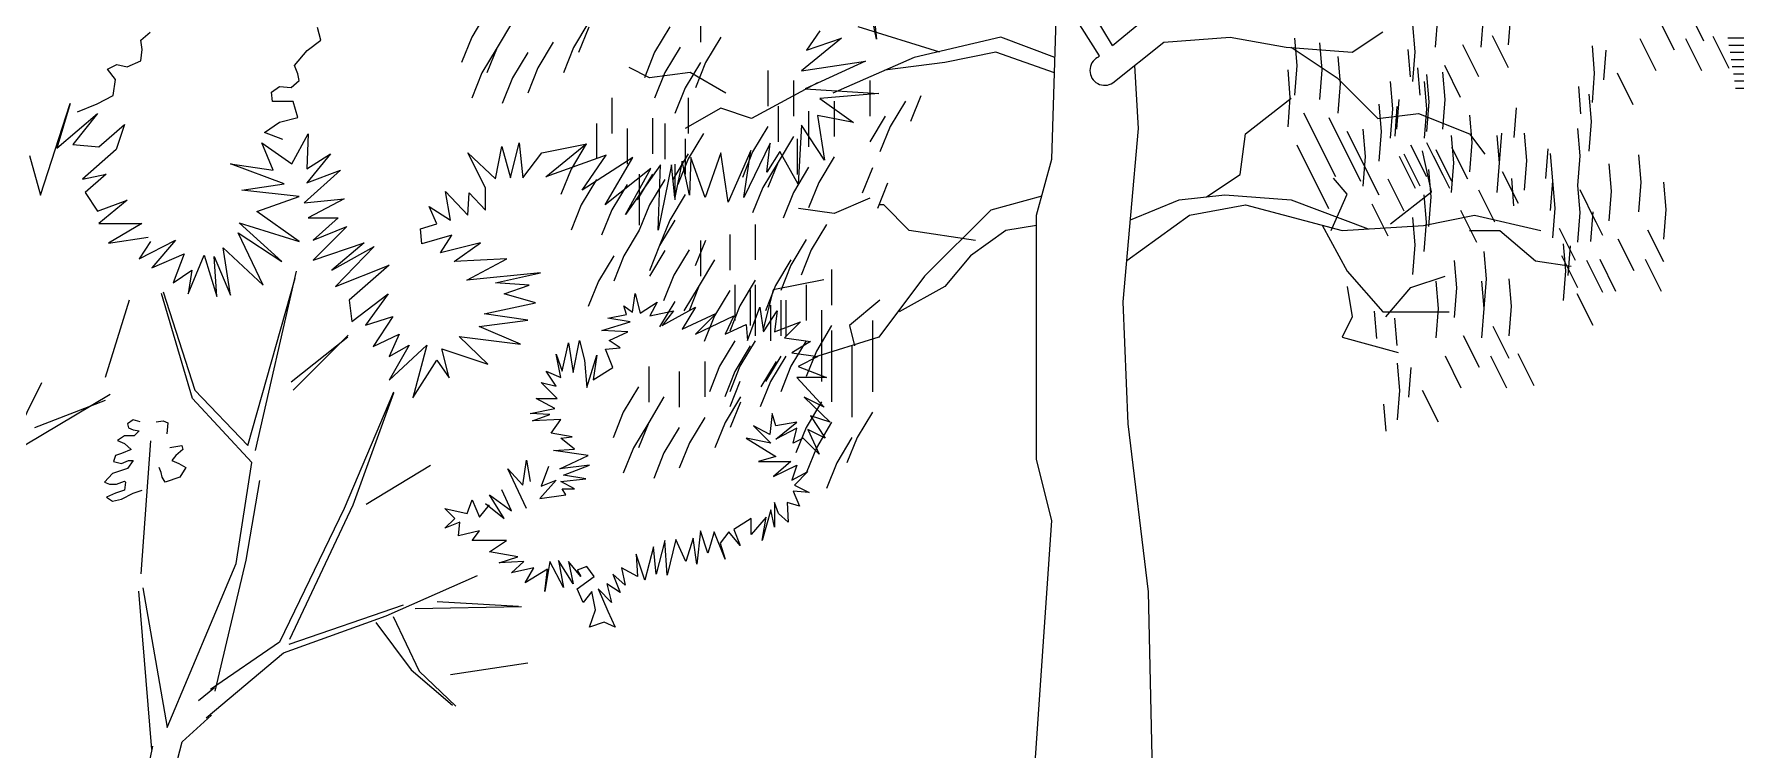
# Model space of a CAD drawing. Header units: metres. Extents: x 368 to 3789, y -155 to 1148.
# Drawn here: x 866.83 to 885.84, y 546.52 to 554.52 of the extents above; entities that cross this region are included whole.
import ezdxf

# ---------------------------------------------------------------- set-up
doc = ezdxf.new("R2010")
doc.units = ezdxf.units.M

# ---------------------------------------------------------------- blocks, each defined once
blk = doc.blocks.new('A$C6E4436FC')
at = {"color": 62}
for p, q in [((892.4, 1821.3), (955.4, 1821.3)), ((895.2, 1802.8), (958.5, 1802.8)), ((898.1, 1784.2), (961.5, 1784.2)), ((901, 1765.6), (964.6, 1765.6)), ((903.8, 1747), (967.6, 1747)), ((906.7, 1728.4), (970.7, 1728.4)), ((909.6, 1709.8), (973.7, 1709.8)), ((912.4, 1691.2), (976.7, 1691.2))]:
    blk.add_line(p, q, dxfattribs=at)
blk = doc.blocks.new('A$C63686344')
at = {"color": 84}
for p, q in [((4706.8, 5251), (4663.1, 5465.7)), ((4685, 5465.7), (4706.8, 5251)), ((3032.5, 5248.2), (3022, 5286.5)), ((2489.9, 5248.2), (2517.7, 5272.6)), ((2493.4, 5220.4), (2489.9, 5248.2)), ((2990.7, 5216.9), (3032.5, 5248.2)), ((4601.3, 5254.6), (4481.3, 5156.4)), ((4535.9, 5276.5), (4495.9, 5218.2)), ((4495.9, 5218.2), (4601.3, 5254.6)), ((2448.2, 5168.2), (2489.9, 5185.6)), ((2489.9, 5185.6), (2493.4, 5220.4)), ((2952.5, 5171.7), (2990.7, 5216.9)), ((4481.3, 5156.4), (4674.1, 5185.5)), ((4674.1, 5185.5), (4492.2, 5101.8)), ((2389, 5161.2), (2416.9, 5175.2)), ((2413.4, 5129.9), (2389, 5161.2)), ((2416.9, 5175.2), (2448.2, 5168.2)), ((2962.9, 5147.3), (2952.5, 5171.7)), ((2966.4, 5126.4), (2962.9, 5147.3)), ((2357.7, 5056.8), (2406.4, 5081.2)), ((2406.4, 5081.2), (2413.4, 5129.9)), ((2882.9, 5091.6), (2907.3, 5109)), ((2886.4, 5063.8), (2882.9, 5091.6)), ((2907.3, 5109), (2942.1, 5105.6)), ((2942.1, 5105.6), (2966.4, 5126.4)), ((4492.2, 5101.8), (4714.1, 5087.2)), ((4714.1, 5087.2), (4535.9, 5072.7)), ((2187.5, 4781.5), (2276.9, 5057.2)), ((2276.9, 5057.2), (2236, 4923.1)), ((2236, 4923.1), (2358.8, 5027.4)), ((2358.8, 5027.4), (2284.4, 4934.2)), ((2298.6, 5032.5), (2357.7, 5056.8)), ((2949, 5063.8), (2886.4, 5063.8)), ((2962.9, 5015.1), (2949, 5063.8)), ((4535.9, 5072.7), (4637.7, 4999.9)), ((2362.5, 4926.8), (2440.7, 4993.8)), ((2440.7, 4993.8), (2414.7, 4919.3)), ((2862.1, 4969.8), (2907.3, 5001.2)), ((2907.3, 5001.2), (2962.9, 5015.1)), ((4481.3, 4992.6), (4470.4, 4814.3)), ((4550.4, 4887.1), (4481.3, 4992.6)), ((4637.7, 4999.9), (4528.6, 5021.7)), ((4528.6, 5021.7), (4550.4, 4887.1)), ((2284.4, 4934.2), (2362.5, 4926.8)), ((2887.9, 4856.4), (2854, 4939.3)), ((2854, 4939.3), (2944.4, 4875.3)), ((2917.7, 4949), (2862.1, 4969.8)), ((2944.4, 4875.3), (2993.4, 4965.7)), ((2993.4, 4965.7), (2989.6, 4860.2)), ((3558.4, 4830), (3577.2, 4928)), ((3577.2, 4928), (3603.6, 4833.8)), ((3603.6, 4833.8), (3630, 4939.3)), ((3630, 4939.3), (3641.3, 4833.8)), ((3697.8, 4909.2), (3833.4, 4935.6)), ((3710.4, 4836.2), (3830.4, 4934.4)), ((4386.8, 4938), (4306.8, 4774.3)), ((4375.9, 4850.7), (4386.8, 4938)), ((2154, 4900.7), (2187.5, 4781.5)), ((2414.7, 4919.3), (2314.1, 4829.9)), ((2921.8, 4815), (2759.9, 4875.3)), ((2759.9, 4875.3), (2887.9, 4856.4)), ((2989.6, 4860.2), (3061.2, 4905.4)), ((3061.2, 4905.4), (2989.6, 4818.7)), ((3528.3, 4803.7), (3475.5, 4909.2)), ((3475.5, 4909.2), (3558.4, 4830)), ((3641.3, 4833.8), (3697.8, 4909.2)), ((3892.2, 4901.7), (3710.4, 4836.2)), ((3819.5, 4796.1), (3892.2, 4901.7)), ((3972.2, 4894.4), (3819.5, 4796.1)), ((3888.6, 4752.5), (3972.2, 4894.4)), ((4121.3, 4883.5), (4099.5, 4774.3)), ((4143.1, 4781.6), (4121.3, 4883.5)), ((4146.8, 4894.4), (4143.1, 4781.6)), ((4190.4, 4774.3), (4146.8, 4894.4)), ((4237.7, 4908.9), (4190.4, 4774.3)), ((4259.5, 4759.7), (4237.7, 4908.9)), ((4328.6, 4916.2), (4259.5, 4759.7)), ((4306.8, 4774.3), (4328.6, 4916.2)), ((4415.9, 4912.6), (4375.9, 4850.7)), ((4470.4, 4814.3), (4415.9, 4912.6)), ((2314.1, 4829.9), (2384.9, 4844.8)), ((2384.9, 4844.8), (2321.6, 4788.9)), ((3091.3, 4856.4), (2982.1, 4758.4)), ((2989.6, 4818.7), (3091.3, 4856.4)), ((4026.8, 4861.6), (3888.6, 4752.5)), ((4055.9, 4872.5), (3950.4, 4723.3)), ((3950.4, 4723.3), (4026.8, 4861.6)), ((4088.6, 4872.5), (4048.6, 4676)), ((4048.6, 4676), (4055.9, 4872.5)), ((4099.5, 4774.3), (4088.6, 4872.5)), ((2321.6, 4788.9), (2358.8, 4733)), ((2793.8, 4796.1), (2921.8, 4815)), ((2967, 4777.3), (2793.8, 4796.1)), ((2839, 4732.1), (2967, 4777.3)), ((3422.8, 4705.7), (3407.7, 4792.4)), ((3407.7, 4792.4), (3475.5, 4720.7)), ((3475.5, 4720.7), (3479.3, 4788.6)), ((3479.3, 4788.6), (3528.3, 4735.8)), ((3528.3, 4735.8), (3528.3, 4803.7)), ((2358.8, 4733), (2448.2, 4766.6)), ((2448.2, 4766.6), (2362.5, 4695.8)), ((2967, 4641.6), (2839, 4732.1)), ((2982.1, 4758.4), (3102.6, 4769.7)), ((3102.6, 4769.7), (2993.4, 4713.2)), ((3381.4, 4694.4), (3358.8, 4747.1)), ((3358.8, 4747.1), (3422.8, 4705.7)), ((2362.5, 4695.8), (2492.9, 4695.8)), ((2492.9, 4695.8), (2392.3, 4636.2)), ((2914.3, 4581.3), (2786.2, 4698.1)), ((2786.2, 4698.1), (2967, 4641.6)), ((2993.4, 4713.2), (3083.8, 4713.2)), ((3083.8, 4713.2), (3008.5, 4645.4)), ((3008.5, 4645.4), (3110.2, 4686.8)), ((3110.2, 4686.8), (3008.5, 4585.1)), ((3332.4, 4679.3), (3381.4, 4694.4)), ((3336.2, 4634.1), (3332.4, 4679.3)), ((2392.3, 4636.2), (2511.5, 4654.8)), ((2484.9, 4588.8), (2594.1, 4645.4)), ((2518.8, 4641.6), (2484.9, 4588.8)), ((2594.1, 4645.4), (2522.6, 4562.5)), ((2759.9, 4479.5), (2737.3, 4622.8)), ((2737.3, 4622.8), (2857.8, 4509.7)), ((2857.8, 4509.7), (2782.5, 4668)), ((2782.5, 4668), (2914.3, 4581.3)), ((3008.5, 4585.1), (3162.9, 4637.8)), ((3162.9, 4637.8), (3065, 4554.9)), ((3065, 4554.9), (3193, 4626.5)), ((3193, 4626.5), (3076.3, 4505.9)), ((3426.6, 4660.4), (3336.2, 4634.1)), ((3392.7, 4607.7), (3426.6, 4660.4)), ((3513.2, 4637.8), (3392.7, 4607.7)), ((3434.1, 4581.3), (3513.2, 4637.8)), ((2522.6, 4562.5), (2620.5, 4603.9)), ((2620.5, 4603.9), (2586.6, 4517.2)), ((2631.8, 4483.3), (2680.8, 4600.1)), ((2680.8, 4600.1), (2718.4, 4475.8)), ((2718.4, 4475.8), (2710.9, 4596.4)), ((2710.9, 4596.4), (2759.9, 4479.5)), ((3076.3, 4505.9), (3238.2, 4570)), ((3238.2, 4570), (3117.7, 4464.5)), ((3592.3, 4588.8), (3434.1, 4581.3)), ((3471.8, 4524.8), (3592.3, 4588.8)), ((2586.6, 4517.2), (2643.1, 4554.9)), ((2643.1, 4554.9), (2631.8, 4483.3)), ((3694, 4547.4), (3471.8, 4524.8)), ((3558.4, 4517.2), (3694, 4547.4)), ((3660.1, 4509.7), (3558.4, 4517.2)), ((3117.7, 4464.5), (3125.2, 4400.4)), ((3125.2, 4400.4), (3234.5, 4483.3)), ((3234.5, 4483.3), (3166.7, 4389.1)), ((3584.8, 4483.3), (3660.1, 4509.7)), ((3678.9, 4456.9), (3584.8, 4483.3)), ((3971.8, 4429), (3979.2, 4484.9)), ((3979.2, 4484.9), (3994.1, 4425.3)), ((3166.7, 4389.1), (3249.5, 4415.5)), ((3249.5, 4415.5), (3189.3, 4325)), ((3524.5, 4423), (3678.9, 4456.9)), ((3656.3, 4404.2), (3524.5, 4423)), ((3897.3, 4410.4), (3953.1, 4421.6)), ((3953.1, 4421.6), (3945.7, 4447.7)), ((3945.7, 4447.7), (3971.8, 4429)), ((3994.1, 4425.3), (4046.2, 4458.8)), ((4046.2, 4458.8), (4023.9, 4417.8)), ((4023.9, 4417.8), (4094.6, 4432.8)), ((4061.1, 4388), (4161.6, 4443.9)), ((4094.6, 4432.8), (4061.1, 4388)), ((4161.6, 4443.9), (4120.7, 4376.9)), ((4120.7, 4376.9), (4224.9, 4425.3)), ((4224.9, 4425.3), (4161.6, 4362)), ((4161.6, 4362), (4277.1, 4417.8)), ((4277.1, 4417.8), (4251, 4362)), ((4318, 4343.3), (4355.2, 4443.9)), ((4355.2, 4443.9), (4366.4, 4369.4)), ((4366.4, 4369.4), (4407.4, 4432.8)), ((4407.4, 4432.8), (4399.9, 4369.4)), ((3189.3, 4325), (3268.4, 4362.7)), ((3268.4, 4362.7), (3238.2, 4294.9)), ((3509.4, 4385.3), (3656.3, 4404.2)), ((3633.7, 4332.5), (3509.4, 4385.3)), ((3878.7, 4373.1), (3964.3, 4399.2)), ((3956.9, 4369.4), (3878.7, 4373.1)), ((3964.3, 4399.2), (3897.3, 4410.4)), ((3901, 4343.3), (3956.9, 4369.4)), ((4251, 4362), (4314.3, 4391.8)), ((4314.3, 4391.8), (4318, 4343.3)), ((4399.9, 4369.4), (4478.1, 4399.2)), ((4478.1, 4399.2), (4429.7, 4350.8)), ((3238.2, 4294.9), (3298.5, 4328.8)), ((3298.5, 4328.8), (3238.2, 4223.3)), ((3238.2, 4223.3), (3351.2, 4328.8)), ((3351.2, 4328.8), (3309.8, 4170.5)), ((3419, 4230.8), (3396.4, 4317.5)), ((3396.4, 4317.5), (3535.8, 4272.2)), ((3535.8, 4272.2), (3449.2, 4355.2)), ((3449.2, 4355.2), (3633.7, 4332.5)), ((3759.5, 4250.2), (3778.1, 4335.9)), ((3778.1, 4335.9), (3793, 4246.5)), ((3793, 4246.5), (3811.7, 4343.3)), ((3811.7, 4343.3), (3826.5, 4283.7)), ((3889.8, 4317.3), (3934.5, 4321)), ((3912.2, 4261.4), (3889.8, 4317.3)), ((3934.5, 4321), (3901, 4343.3)), ((4429.7, 4350.8), (4507.9, 4339.6)), ((4507.9, 4339.6), (4452, 4306.1)), ((3309.8, 4170.5), (3381.4, 4283.6)), ((3381.4, 4283.6), (3419, 4230.8)), ((3755.8, 4231.6), (3740.9, 4302.4)), ((3740.9, 4302.4), (3759.5, 4250.2)), ((3826.5, 4283.7), (3834, 4201.8)), ((3834, 4201.8), (3863.8, 4298.6)), ((3863.8, 4298.6), (3852.6, 4224.1)), ((3852.6, 4224.1), (3912.2, 4261.4)), ((4452, 4306.1), (4530.2, 4294.9)), ((4530.2, 4294.9), (4470.7, 4265.1)), ((4470.7, 4265.1), (4556.3, 4231.6)), ((3744.6, 4168.2), (3696.2, 4216.7)), ((3696.2, 4216.7), (3740.9, 4205.5)), ((3740.9, 4205.5), (3711.1, 4250.2)), ((3711.1, 4250.2), (3755.8, 4231.6)), ((4556.3, 4231.6), (4466.9, 4231.6)), ((4466.9, 4231.6), (4548.8, 4142.2)), ((3737.2, 4138.4), (3681.3, 4168.2)), ((3681.3, 4168.2), (3744.6, 4168.2)), ((4548.8, 4142.2), (4489.3, 4172)), ((4489.3, 4172), (4567.5, 4097.4)), ((2466.7, 4104.1), (2448.8, 4092.1)), ((2487.6, 4098.1), (2466.7, 4104.1)), ((3662.7, 4123.5), (3737.2, 4138.4)), ((3722.3, 4119.8), (3662.7, 4123.5)), ((3670.2, 4101.2), (3722.3, 4119.8)), ((3755.8, 4104.9), (3670.2, 4101.2)), ((3726, 4063.9), (3755.8, 4104.9)), ((4392.5, 4123.5), (4385, 4060.2)), ((4403.6, 4086.3), (4392.5, 4123.5)), ((4567.5, 4097.4), (4507.9, 4116.1)), ((4507.9, 4116.1), (4552.6, 4049)), ((2439.8, 4056.2), (2418.9, 4041.3)), ((2469.7, 4056.2), (2439.8, 4056.2)), ((2448.8, 4092.1), (2451.8, 4080.2)), ((2451.8, 4080.2), (2466.7, 4074.2)), ((2466.7, 4074.2), (2484.7, 4071.2)), ((2484.7, 4071.2), (2469.7, 4056.2)), ((2535.4, 4098.1), (2556.3, 4101.1)), ((2556.3, 4101.1), (2571.3, 4095.1)), ((2571.3, 4095.1), (2568.3, 4062.2)), ((3789.3, 4052.7), (3726, 4063.9)), ((3755.8, 4049), (3789.3, 4052.7)), ((4385, 4060.2), (4336.6, 4086.3)), ((4336.6, 4086.3), (4388.8, 4034.1)), ((4403.6, 4045.3), (4466.9, 4097.4)), ((4466.9, 4097.4), (4403.6, 4086.3)), ((4466.9, 4078.8), (4403.6, 4045.3)), ((4455.8, 4034.1), (4466.9, 4078.8)), ((4552.6, 4049), (4500.4, 4075.1)), ((4500.4, 4075.1), (4534, 4000.6)), ((2430.9, 4002.4), (2413, 3996.5)), ((2418.9, 4041.3), (2439.8, 4032.3)), ((2460.8, 4014.4), (2430.9, 4002.4)), ((2439.8, 4032.3), (2460.8, 4014.4)), ((2577.3, 4020.4), (2613.1, 4026.4)), ((2616.1, 4014.4), (2595.2, 3996.5)), ((2613.1, 4026.4), (2616.1, 4014.4)), ((3733.5, 4011.8), (3796.8, 4015.5)), ((3837.7, 3996.9), (3733.5, 4011.8)), ((3796.8, 4015.5), (3755.8, 4049)), ((4388.8, 4034.1), (4314.3, 4049)), ((4314.3, 4049), (4403.6, 3993.1)), ((4485.6, 4049), (4455.8, 4034.1)), ((4534, 4000.6), (4485.6, 4049)), ((2448.8, 3957.6), (2404, 3942.7)), ((2413, 3996.5), (2407, 3978.5)), ((2407, 3978.5), (2430.9, 3972.6)), ((2430.9, 3972.6), (2451.8, 3981.5)), ((2466.7, 3981.5), (2448.8, 3957.6)), ((2451.8, 3981.5), (2466.7, 3981.5)), ((2550.4, 3945.7), (2544.4, 3960.6)), ((2595.2, 3996.5), (2583.2, 3981.5)), ((2583.2, 3981.5), (2604.1, 3972.6)), ((2604.1, 3972.6), (2625.1, 3960.6)), ((2625.1, 3960.6), (2607.1, 3930.7)), ((3651.6, 3836.7), (3595.7, 3955.9)), ((3595.7, 3955.9), (3640.4, 3907.4)), ((3640.4, 3907.4), (3651.6, 3982)), ((3651.6, 3982), (3662.7, 3918.6)), ((3718.6, 3963.3), (3696.2, 3903.7)), ((3752.1, 3955.9), (3837.7, 3996.9)), ((3841.4, 3967.1), (3752.1, 3955.9)), ((3763.3, 3937.2), (3841.4, 3967.1)), ((4403.6, 3993.1), (4351.5, 3978.2)), ((4351.5, 3978.2), (4448.3, 3978.2)), ((4448.3, 3978.2), (4396.2, 3933.5)), ((4396.2, 3933.5), (4466.9, 3967.1)), ((4466.9, 3967.1), (4452, 3922.3)), ((2404, 3942.7), (2380.1, 3915.8)), ((2380.1, 3915.8), (2395, 3909.8)), ((2395, 3909.8), (2416, 3909.8)), ((2416, 3909.8), (2439.8, 3918.7)), ((2439.8, 3918.7), (2442.8, 3915.8)), ((2442.8, 3915.8), (2439.8, 3891.8)), ((2553.4, 3930.7), (2550.4, 3945.7)), ((2562.3, 3915.8), (2553.4, 3930.7)), ((2607.1, 3930.7), (2562.3, 3915.8)), ((3740.9, 3922.3), (3692.5, 3866.5)), ((3696.2, 3903.7), (3740.9, 3922.3)), ((3755.8, 3918.6), (3830.3, 3926.1)), ((3796.8, 3896.3), (3755.8, 3918.6)), ((3830.3, 3926.1), (3763.3, 3937.2)), ((4452, 3922.3), (4500.4, 3948.4)), ((4500.4, 3948.4), (4459.5, 3907.4)), ((4459.5, 3907.4), (4504.2, 3885.1)), ((2413, 3882.9), (2386.1, 3870.9)), ((2386.1, 3870.9), (2404, 3859)), ((2404, 3859), (2430.9, 3864.9)), ((2439.8, 3891.8), (2413, 3882.9)), ((2430.9, 3864.9), (2466.7, 3882.9)), ((2466.7, 3882.9), (2493.6, 3891.8)), ((3472.8, 3821.8), (3487.7, 3862.7)), ((3487.7, 3862.7), (3510.1, 3810.6)), ((3510.1, 3810.6), (3539.9, 3847.8)), ((3528.7, 3851.6), (3584.5, 3806.9)), ((3584.5, 3806.9), (3539.9, 3877.6)), ((3539.9, 3877.6), (3606.9, 3829.2)), ((3606.9, 3829.2), (3577.1, 3892.5)), ((3692.5, 3866.5), (3770.7, 3877.6)), ((3770.7, 3877.6), (3759.5, 3896.3)), ((3759.5, 3896.3), (3796.8, 3896.3)), ((4411.1, 3821.8), (4399.9, 3855.3)), ((4399.9, 3855.3), (4399.9, 3780.8)), ((4474.4, 3844.1), (4437.2, 3855.3)), ((4437.2, 3855.3), (4440.9, 3795.7)), ((4504.2, 3885.1), (4455.8, 3888.8)), ((4455.8, 3888.8), (4474.4, 3844.1)), ((3435.6, 3806.9), (3405.8, 3836.7)), ((3405.8, 3836.7), (3472.8, 3821.8)), ((3405.8, 3777), (3435.6, 3806.9)), ((4329.2, 3806.9), (4277.1, 3773.3)), ((4373.9, 3810.6), (4329.2, 3758.4)), ((4329.2, 3758.4), (4329.2, 3806.9)), ((4388.8, 3832.9), (4362.7, 3739.8)), ((4362.7, 3739.8), (4373.9, 3810.6)), ((4399.9, 3780.8), (4388.8, 3832.9)), ((4440.9, 3795.7), (4411.1, 3821.8)), ((3450.5, 3795.7), (3405.8, 3777)), ((3446.8, 3754.7), (3450.5, 3795.7)), ((3510.1, 3769.6), (3446.8, 3754.7)), ((3487.7, 3739.8), (3510.1, 3769.6)), ((4154.2, 3747.2), (4131.8, 3676.5)), ((4165.4, 3669), (4154.2, 3747.2)), ((4176.5, 3769.6), (4165.4, 3669)), ((4198.9, 3702.5), (4176.5, 3769.6)), ((4217.5, 3765.9), (4206.3, 3728.6)), ((4251, 3683.9), (4217.5, 3765.9)), ((4262.2, 3765.9), (4236.1, 3732.3)), ((4295.7, 3724.9), (4262.2, 3765.9)), ((4277.1, 3773.3), (4295.7, 3724.9)), ((3592, 3739.8), (3487.7, 3739.8)), ((3539.9, 3706.3), (3592, 3739.8)), ((3625.5, 3691.4), (3539.9, 3706.3)), ((4009, 3620.6), (3982.9, 3698.8)), ((3982.9, 3698.8), (3986.6, 3631.8)), ((4035, 3721.2), (4009, 3620.6)), ((4042.5, 3639.2), (4035, 3721.2)), ((4068.6, 3739.8), (4042.5, 3639.2)), ((4076, 3635.5), (4068.6, 3739.8)), ((4102.1, 3743.5), (4076, 3635.5)), ((4131.8, 3676.5), (4102.1, 3743.5)), ((4206.3, 3728.6), (4198.9, 3702.5)), ((4236.1, 3732.3), (4251, 3683.9)), ((3569.6, 3672.7), (3625.5, 3691.4)), ((3644.1, 3676.5), (3569.6, 3672.7)), ((3606.9, 3642.9), (3644.1, 3676.5)), ((3673.9, 3657.8), (3606.9, 3642.9)), ((3647.8, 3613.1), (3673.9, 3657.8)), ((3714.9, 3654.1), (3647.8, 3613.1)), ((3722.3, 3676.5), (3707.4, 3587)), ((3707.4, 3587), (3714.9, 3654.1)), ((3763.3, 3598.2), (3722.3, 3676.5)), ((3793, 3609.4), (3748.4, 3680.2)), ((3748.4, 3680.2), (3763.3, 3598.2)), ((3815.4, 3631.8), (3778.1, 3676.5)), ((3778.1, 3676.5), (3793, 3609.4)), ((3834, 3661.6), (3804.2, 3650.4)), ((3804.2, 3650.4), (3815.4, 3631.8)), ((3856.3, 3631.8), (3834, 3661.6)), ((3986.6, 3631.8), (3938.2, 3657.8)), ((3938.2, 3657.8), (3949.4, 3605.7)), ((3804.2, 3594.5), (3856.3, 3631.8)), ((3822.8, 3553.5), (3804.2, 3594.5)), ((3908.5, 3553.5), (3867.5, 3594.5)), ((3867.5, 3594.5), (3897.3, 3527.4)), ((3934.5, 3583.3), (3893.6, 3609.4)), ((3893.6, 3609.4), (3908.5, 3553.5)), ((3949.4, 3605.7), (3912.2, 3639.2)), ((3912.2, 3639.2), (3934.5, 3583.3)), ((3848.9, 3587), (3822.8, 3553.5)), ((3860.1, 3531.2), (3848.9, 3587)), ((3841.4, 3479), (3860.1, 3531.2)), ((3886.1, 3493.9), (3841.4, 3479)), ((3919.6, 3479), (3886.1, 3493.9)), ((3897.3, 3527.4), (3919.6, 3479))]:
    blk.add_line(p, q, dxfattribs=at)
at = {"color": 37}
for p, q in [((2812.2, 4026.9), (2954.5, 4531.3)), ((2835, 4012), (2958.3, 4551.6)), ((2383.1, 4232.6), (2454.8, 4465.8)), ((2645.1, 4168.7), (2552, 4485.2)), ((2557.2, 4489.8), (2652.1, 4193.1)), ((2942.1, 4218.1), (3113.4, 4353.8)), ((2948.6, 4193.1), (3114.7, 4359.2)), ((2000.1, 3832.4), (2191.2, 4216.2)), ((2088.6, 3997.2), (2397, 4181.2)), ((2169.5, 4080.9), (2382.7, 4163.4)), ((2824.4, 3974.9), (2645.1, 4168.7)), ((2652.1, 4193.1), (2812.2, 4026.9)), ((3251.1, 4187.1), (3102.8, 3837)), ((3129.1, 3847.6), (3251.9, 4185.7)), ((2490.8, 3639.9), (2519.3, 4041.1)), ((2776.5, 3670.6), (2824.4, 3974.9)), ((3168.7, 3849.3), (3362.1, 3967.6)), ((2806.6, 3681), (2848.1, 3921)), ((2939, 3442.5), (3129.1, 3847.6)), ((3102.8, 3837), (2907.1, 3433.4)), ((2568.9, 3176.2), (2776.5, 3670.6)), ((2713.7, 3286.2), (2806.6, 3681)), ((2495.7, 3597.4), (2568.9, 3176.2)), ((3229.1, 3513.1), (3504.7, 3634.9)), ((2522.9, 3110.1), (2483.9, 3587.7)), ((2936.8, 3427.4), (3280.7, 3546.1)), ((3636.6, 3540.2), (3316.3, 3534.3)), ((3382.9, 3556.3), (3627.7, 3542.5)), ((2919.4, 3402), (3229.1, 3513.1)), ((3197.7, 3492.7), (3304.5, 3350.3)), ((3250.5, 3510.9), (3327.9, 3346.4)), ((2686.7, 3205.7), (2919.4, 3402)), ((2907.1, 3433.4), (2699.5, 3290.9)), ((3304.5, 3350.3), (3429, 3243.5)), ((3327.9, 3346.4), (3439.3, 3241.3)), ((3422.6, 3335.9), (3655.6, 3371.7)), ((2662.9, 3257.6), (2711.4, 3297.4)), ((2614.3, 3133.9), (2702.6, 3213.4)), ((2508.3, 2727.4), (2614.3, 3133.9)), ((2464.1, 2824.6), (2526, 3120.7))]:
    blk.add_line(p, q, dxfattribs=at)
blk = doc.blocks.new('A$C2AD949A6')
at = {"color": 42}
for p, q in [((2206.3, 2751.7), (1931.6, 3206.3)), ((2167.1, 2719.7), (1946.9, 3068.3)), ((2023.7, 2408.6), (2039.1, 2914.8)), ((2206.3, 2751.7), (2330.7, 2853.5)), ((1686, 2730.8), (1440.3, 2807.5)), ((1870.2, 2776.8), (1609.2, 2715.4)), ((2033, 2715.1), (1870.2, 2776.8)), ((2361.4, 2761.4), (2561, 2776.8)), ((2561, 2776.8), (2729.9, 2746.1)), ((2929.4, 2730.8), (3021.6, 2792.1)), ((1854.8, 2730.8), (1701.3, 2700.1)), ((2031.6, 2669.1), (1854.8, 2730.8)), ((2161.9, 2715.4), (2167.1, 2719.7)), ((2207.9, 2638.7), (2361.4, 2761.4)), ((2729.9, 2746.1), (2929.4, 2730.8)), ((2745.2, 2746.1), (2883.4, 2654)), ((810.9, 2654), (749.5, 2684.7)), ((933.7, 2669.4), (810.9, 2654)), ((1041.2, 2608), (933.7, 2669.4)), ((1609.2, 2715.4), (1363.6, 2608)), ((1701.3, 2700.1), (1520.6, 2676.7)), ((2284.7, 2500.6), (2273.8, 2691.4)), ((1317.5, 2638.7), (1118, 2531.3)), ((2883.4, 2654), (3006.2, 2531.3)), ((2607.1, 2485.3), (2745.2, 2592.7)), ((1025.9, 2562), (918.4, 2500.6)), ((1118, 2531.3), (1025.9, 2562)), ((3006.2, 2531.3), (3129, 2546.7)), ((3129, 2546.7), (3282.5, 2485.3)), ((1256.1, 2470), (1256.1, 2362.6)), ((2238.6, 1979), (2284.7, 2500.6)), ((2591.7, 2362.6), (2607.1, 2485.3)), ((3282.5, 2485.3), (3328.6, 2423.9)), ((1977.7, 2239.8), (2023.7, 2408.6)), ((2490.4, 2295.1), (2591.7, 2362.6)), ((1517.1, 2270.5), (1501.8, 2270.5)), ((1593.9, 2193.8), (1517.1, 2270.5)), ((1993.2, 2296.9), (1839.5, 2255.2)), ((2260.4, 2225.3), (2407.5, 2285.9)), ((2407.5, 2285.9), (2545.7, 2301.2)), ((2438.2, 2239.8), (2607.1, 2270.5)), ((2545.7, 2301.2), (2745.2, 2285.9)), ((2607.1, 2270.5), (2898.7, 2193.8)), ((2745.2, 2285.9), (2977.1, 2198.7)), ((1839.5, 2255.2), (1639.9, 2055.7)), ((1977.7, 2209.1), (1885.5, 2193.8)), ((1977.7, 1887), (1977.7, 2239.8)), ((2249.6, 2103.5), (2438.2, 2239.8)), ((2838.5, 2209.7), (2914.1, 2071.1)), ((2898.7, 2193.8), (3144.4, 2209.1)), ((3144.4, 2209.1), (3297.9, 2239.8)), ((3297.9, 2239.8), (3497.5, 2193.8)), ((1793.4, 2163.1), (1593.9, 2193.8)), ((1885.5, 2193.8), (1778.1, 2117.1)), ((3282.5, 2193.8), (3374.6, 2193.8)), ((3374.6, 2193.8), (3482.1, 2101.8)), ((1778.1, 2117.1), (1701.3, 2025.1)), ((1639.9, 2055.7), (1501.8, 1871.6)), ((2914.1, 2071.1), (3021.6, 1948.3)), ((3482.1, 2101.8), (3589.6, 2086.4)), ((1701.3, 2025.1), (1563.2, 1948.3)), ((2914.1, 2025.1), (2929.4, 1933)), ((2254, 1610.8), (2238.6, 1979)), ((2929.4, 1933), (2898.7, 1871.6)), ((3021.6, 1948.3), (3221.1, 1948.3)), ((1501.8, 1871.6), (1302.2, 1810.3)), ((1977.7, 1503.4), (1977.7, 1887)), ((2898.7, 1871.6), (3067.6, 1825.6)), ((2315.4, 1104.6), (2254, 1610.8)), ((2023.7, 1319.4), (1977.7, 1503.4)), ((1939.3, 92), (2023.7, 1319.4)), ((2336.2, 131.5), (2315.4, 1104.6))]:
    blk.add_line(p, q, dxfattribs=at)
at = {"color": 62}
for p, q in [((964.6, 2976.2), (964.6, 2761.4)), ((321.1, 2852.9), (275.1, 2776.2)), ((397.9, 2822.2), (351.8, 2745.5)), ((628.2, 2822.2), (582.1, 2745.5)), ((3180.5, 2745.9), (3187.4, 2835.1)), ((3317.7, 2745.9), (3324.7, 2835.1)), ((3400.1, 2752.8), (3407, 2842)), ((3900.2, 2737), (3852.2, 2833)), ((3989.4, 2764.4), (3941.4, 2860.5)), ((275.1, 2776.2), (244.4, 2699.5)), ((628.2, 2806.9), (597.5, 2730.2)), ((872.4, 2807.5), (826.4, 2730.8)), ((1026, 2776.8), (979.9, 2700.1)), ((2763.2, 2691.1), (2756.3, 2773.4)), ((3118.7, 2732.2), (3111.8, 2814.5)), ((3400.1, 2684.1), (3352.1, 2780.2)), ((3845.2, 2675.2), (3797.2, 2771.3)), ((3982.5, 2675.2), (3934.5, 2771.3)), ((4064.9, 2682.1), (4016.9, 2778.1)), ((351.8, 2745.5), (305.8, 2668.8)), ((351.8, 2745.5), (321.1, 2668.8)), ((444, 2730.2), (397.9, 2653.5)), ((520.7, 2760.9), (474.7, 2684.2)), ((582.1, 2745.5), (551.4, 2668.8)), ((826.4, 2730.8), (795.7, 2654)), ((903.1, 2746.1), (857.1, 2669.4)), ((2838.7, 2677.4), (2831.8, 2759.7)), ((3104.9, 2656.7), (3098.1, 2739)), ((3111.8, 2643), (3118.7, 2732.2)), ((3310.8, 2656.7), (3262.8, 2752.8)), ((3659.9, 2668.3), (3653.1, 2750.7)), ((3687.3, 2647.7), (3694.2, 2737)), ((305.8, 2668.8), (275.1, 2592.1)), ((474.7, 2684.2), (444, 2607.5)), ((857.1, 2669.4), (826.4, 2592.7)), ((964.6, 2700.1), (918.5, 2623.4)), ((979.9, 2700.1), (949.2, 2623.4)), ((1167.8, 2676), (1167.8, 2568.6)), ((2742.5, 2595), (2735.7, 2677.4)), ((2756.2, 2601.9), (2763.2, 2691.1)), ((2831.7, 2588.2), (2838.7, 2677.4)), ((2893.5, 2636.2), (2886.7, 2718.5)), ((3133.8, 2601.9), (3127, 2684.2)), ((3209.3, 2588.2), (3202.5, 2670.5)), ((3255.9, 2594.9), (3207.9, 2691)), ((3653, 2579.1), (3659.9, 2668.3)), ((3776.5, 2572.3), (3728.5, 2668.3)), ((397.9, 2653.5), (367.2, 2576.8)), ((918.5, 2623.4), (887.8, 2546.7)), ((1244.6, 2645.3), (1244.6, 2537.9)), ((1474.9, 2645.3), (1474.9, 2537.9)), ((2886.6, 2547), (2893.5, 2636.2)), ((3051.4, 2560.7), (3044.6, 2643.1)), ((3154.4, 2560.7), (3147.5, 2643.1)), ((3161.2, 2581.3), (3154.4, 2663.6)), ((3618.6, 2544.8), (3611.8, 2627.2)), ((697.4, 2593.3), (697.4, 2485.9)), ((927.6, 2593.3), (927.6, 2485.9)), ((1198.5, 2568.6), (1198.5, 2461.2)), ((1367.4, 2583.9), (1367.4, 2476.6)), ((1582.3, 2583.9), (1536.3, 2507.2)), ((1628.4, 2599.3), (1597.7, 2522.6)), ((2735.6, 2505.8), (2742.5, 2595)), ((3017, 2492.1), (3010.2, 2574.4)), ((3058.2, 2478.4), (3065.1, 2567.6)), ((3063.6, 2498.9), (3070.5, 2588.1)), ((3154.3, 2492.1), (3161.2, 2581.3)), ((3202.4, 2499), (3209.3, 2588.2)), ((3650.4, 2521.8), (3643.5, 2604.2)), ((651.3, 2516.6), (651.3, 2409.2)), ((820.2, 2531.9), (820.2, 2424.5)), ((856.9, 2516.5), (856.9, 2409.1)), ((1290.7, 2553.3), (1290.7, 2445.9)), ((1520.9, 2537.9), (1474.9, 2461.2)), ((2879.7, 2354.9), (2783.7, 2547)), ((2955.2, 2341.1), (2859.2, 2533.3)), ((3044.5, 2471.5), (3051.4, 2560.7)), ((3147.4, 2471.5), (3154.4, 2560.7)), ((3290.7, 2459.3), (3283.9, 2541.6)), ((3416.9, 2473.8), (3423.9, 2563)), ((3643.5, 2432.6), (3650.4, 2521.8)), ((743.4, 2501.2), (743.4, 2393.9)), ((918.3, 2470.4), (918.3, 2363.1)), ((973.7, 2485.9), (927.6, 2409.2)), ((1167.8, 2507.2), (1121.8, 2430.5)), ((1244.6, 2476.6), (1198.5, 2399.8)), ((1536.3, 2507.2), (1505.6, 2430.5)), ((3010.1, 2300), (2914.1, 2492.1)), ((2968.9, 2416.6), (2962.1, 2499)), ((3010.1, 2402.9), (3017, 2492.1)), ((3235.8, 2397.5), (3228.9, 2479.9)), ((3373.1, 2397.5), (3366.2, 2479.9)), ((3373.1, 2397.5), (3380, 2486.7)), ((3455.4, 2404.4), (3448.6, 2486.7)), ((3616, 2418.9), (3609.2, 2501.3)), ((620.6, 2455.2), (574.5, 2378.5)), ((927.6, 2424.5), (881.6, 2347.8)), ((1121.8, 2430.5), (1091.1, 2353.8)), ((1367.4, 2415.2), (1321.4, 2338.5)), ((2859, 2258.8), (2763, 2450.9)), ((2962, 2327.4), (2968.9, 2416.6)), ((3119.9, 2320.6), (3071.9, 2416.6)), ((3133.6, 2327.4), (3085.6, 2423.5)), ((3154.3, 2354.9), (3106.3, 2450.9)), ((3168, 2310.3), (3140.6, 2433.8)), ((3202.3, 2361.7), (3154.3, 2457.8)), ((3222.9, 2320.6), (3174.9, 2416.6)), ((3229.8, 2341.1), (3181.8, 2437.2)), ((3277.8, 2348), (3229.8, 2444.1)), ((3283.8, 2370.1), (3290.7, 2459.3)), ((3513, 2350.3), (3519.9, 2439.5)), ((3533.6, 2343.4), (3526.8, 2425.8)), ((3609.1, 2329.7), (3616, 2418.9)), ((3799.9, 2339.2), (3793, 2421.5)), ((574.5, 2378.5), (543.8, 2301.8)), ((820.2, 2363.2), (774.1, 2286.5)), ((780.1, 2363.1), (780.1, 2255.7)), ((887.6, 2393.7), (887.6, 2286.4)), ((927.6, 2409.2), (896.9, 2332.5)), ((1198.5, 2399.8), (1152.5, 2323.1)), ((1198.5, 2399.8), (1167.8, 2323.1)), ((1290.7, 2384.5), (1244.6, 2307.8)), ((1482.8, 2382.7), (1452.1, 2306)), ((3167.1, 2294.6), (3160.2, 2377)), ((3228.9, 2308.3), (3235.8, 2397.5)), ((3366.1, 2308.3), (3373.1, 2397.5)), ((3430.6, 2274.8), (3382.6, 2370.9)), ((3448.5, 2315.2), (3455.4, 2404.4)), ((3710.6, 2311.7), (3703.8, 2394.1)), ((651.3, 2347.8), (605.2, 2271.1)), ((743.4, 2332.5), (697.4, 2255.8)), ((780.1, 2317), (780.1, 2209.6)), ((856.9, 2347.7), (810.8, 2271)), ((1152.5, 2323.1), (1121.8, 2246.4)), ((1321.4, 2338.5), (1290.7, 2261.8)), ((1528.8, 2336.7), (1498.1, 2260)), ((2914, 2303.4), (2872.8, 2351.4)), ((3085.6, 2251.9), (3037.6, 2348)), ((3044.3, 2214.2), (3168, 2310.3)), ((3359.2, 2219.1), (3311.2, 2315.2)), ((3416.8, 2268), (3410, 2350.3)), ((3526.7, 2254.2), (3533.6, 2343.4)), ((3540.4, 2261.1), (3533.6, 2343.4)), ((3615.9, 2247.4), (3609.1, 2329.7)), ((3663.9, 2219.9), (3615.9, 2316)), ((3703.7, 2222.5), (3710.6, 2311.7)), ((3792.9, 2250), (3799.9, 2339.2)), ((3875.3, 2256.8), (3868.5, 2339.2)), ((605.2, 2271.1), (574.5, 2194.4)), ((810.8, 2271), (780.1, 2194.3)), ((918.3, 2301.7), (872.2, 2225)), ((1244.6, 2307.8), (1213.9, 2231.1)), ((1367.6, 2244.7), (1260.2, 2260)), ((1475.1, 2290.7), (1367.6, 2244.7)), ((2865.9, 2193.6), (2914, 2303.4)), ((3037.5, 2176.5), (2989.5, 2272.5)), ((3153.3, 2219.1), (3146.5, 2301.5)), ((3160.2, 2205.4), (3167.1, 2294.6)), ((3533.5, 2171.9), (3540.4, 2261.1)), ((3684.5, 2178.8), (3636.5, 2274.8)), ((697.4, 2255.8), (666.7, 2179.1)), ((872.2, 2225), (841.5, 2148.3)), ((887.6, 2225), (841.5, 2148.3)), ((1129.8, 2212.2), (1129.8, 2104.8)), ((1344.7, 2212.2), (1298.7, 2135.5)), ((3118.9, 2150.5), (3112.1, 2232.9)), ((3146.4, 2129.9), (3153.3, 2219.1)), ((3304.3, 2157.4), (3256.3, 2253.4)), ((3609, 2158.2), (3615.9, 2247.4)), ((3648.7, 2160.8), (3655.7, 2250)), ((3868.4, 2167.6), (3875.3, 2256.8)), ((780.1, 2194.3), (734.1, 2117.6)), ((979.7, 2163.6), (949, 2086.9)), ((964.3, 2163.6), (964.3, 2056.2)), ((1053.1, 2181.6), (1053.1, 2074.2)), ((1283.3, 2166.2), (1237.3, 2089.5)), ((3602.1, 2103.3), (3554.1, 2199.3)), ((3779.1, 2071.6), (3731.1, 2167.6)), ((3868.4, 2099), (3820.4, 2195.1)), ((703.4, 2117.6), (657.3, 2040.9)), ((734.1, 2117.6), (703.4, 2040.9)), ((841.5, 2148.3), (810.8, 2071.6)), ((856.9, 2132.9), (810.8, 2056.2)), ((930.2, 2135.5), (884.2, 2058.8)), ((1007, 2104.8), (960.9, 2028.1)), ((1237.3, 2104.8), (1191.2, 2028.1)), ((1298.7, 2135.5), (1268, 2058.8)), ((3112, 2061.3), (3118.9, 2150.5)), ((3333.6, 2048), (3326.7, 2130.4)), ((3608.9, 2020.9), (3560.9, 2117)), ((3573.2, 2071.6), (3566.4, 2153.9)), ((3580, 2057.8), (3587, 2147)), ((3684.4, 2007.2), (3636.4, 2103.3)), ((3724.2, 2009.8), (3676.2, 2105.9)), ((3861.5, 2009.8), (3813.5, 2105.9)), ((884.2, 2058.8), (853.5, 1982.1)), ((1237.3, 2089.5), (1206.6, 2012.8)), ((1360, 2075.9), (1360, 1968.5)), ((3106, 2022.1), (3209, 2056.4)), ((3244.3, 2020.6), (3237.5, 2102.9)), ((3566.3, 1982.4), (3573.2, 2071.6)), ((657.3, 2040.9), (626.6, 1964.2)), ((960.9, 2028.1), (914.9, 1951.4)), ((960.9, 2028.1), (930.2, 1951.4)), ((1053.1, 2012.8), (1007, 1936.1)), ((1068.3, 2029.9), (1068.3, 1922.5)), ((1129.8, 2043.5), (1083.8, 1966.8)), ((1114.3, 2014.5), (1114.3, 1907.1)), ((1129.7, 2029.9), (1129.7, 1922.5)), ((1183.4, 2014.5), (1152.7, 1891.8)), ((1191.2, 2028.1), (1160.5, 1951.4)), ((1336.9, 2045.2), (1183.4, 2014.5)), ((1283.2, 2029.9), (1283.2, 1922.5)), ((3030.5, 1932.9), (3106, 2022.1)), ((3189.4, 1958.8), (3182.5, 2041.2)), ((3237.4, 1931.4), (3244.3, 2020.6)), ((3326.7, 1958.8), (3319.8, 2041.2)), ((3326.7, 1958.8), (3333.6, 2048)), ((3409, 1965.7), (3402.2, 2048)), ((3655.5, 1906.9), (3607.5, 2002.9)), ((887.6, 1979.5), (841.5, 1902.8)), ((1083.8, 1966.8), (1053.1, 1890.1)), ((1129.7, 1983.9), (1129.7, 1876.5)), ((1175.8, 1968.5), (1175.8, 1861.1)), ((1206.5, 1983.9), (1206.5, 1876.5)), ((1221.8, 1983.9), (1221.8, 1876.5)), ((1329.3, 1953.2), (1329.3, 1738.4)), ((1505.8, 1983.9), (1413.7, 1907.1)), ((3003, 1867.7), (2996.2, 1950)), ((3182.5, 1869.6), (3189.4, 1958.8)), ((3319.7, 1869.6), (3326.7, 1958.8)), ((3402.1, 1876.5), (3409, 1965.7)), ((1007, 1936.1), (976.3, 1859.4)), ((1360, 1907.1), (1313.9, 1830.4)), ((1413.7, 1907.1), (1429.1, 1845.8)), ((1482.8, 1922.5), (1482.8, 1707.7)), ((3064.7, 1847.1), (3057.9, 1929.4)), ((3402.1, 1807.9), (3354.1, 1903.9)), ((1068.3, 1861.1), (1022.2, 1784.4)), ((1129.7, 1861.1), (1083.6, 1784.4)), ((1283.2, 1861.1), (1237.2, 1784.4)), ((1360, 1891.8), (1360, 1677)), ((3312.8, 1780.4), (3264.8, 1876.5)), ((977.5, 1799.2), (977.5, 1691.8)), ((1114.3, 1845.8), (1068.3, 1769.1)), ((1192.5, 1799.2), (1146.4, 1722.5)), ((1206.5, 1815.1), (1160.4, 1738.4)), ((1221.8, 1815.1), (1175.8, 1738.4)), ((1313.9, 1830.4), (1283.2, 1753.7)), ((1421.4, 1845.8), (1421.4, 1631)), ((3257.9, 1718.7), (3209.9, 1814.7)), ((3395.2, 1718.7), (3347.2, 1814.7)), ((3477.6, 1725.5), (3429.6, 1821.6)), ((808.7, 1783.8), (808.7, 1676.5)), ((900.8, 1768.5), (900.8, 1661.1)), ((1022.2, 1784.4), (991.5, 1707.7)), ((1068.3, 1769.1), (1037.6, 1692.4)), ((1083.6, 1784.4), (1052.9, 1707.7)), ((1237.2, 1784.4), (1206.5, 1707.7)), ((3072.5, 1711.8), (3065.7, 1794.2)), ((3100, 1691.2), (3106.9, 1780.4)), ((778, 1722.5), (731.9, 1645.8)), ((1083.6, 1738.4), (1052.9, 1661.7)), ((1175.8, 1738.4), (1145, 1661.7)), ((3065.6, 1622.6), (3072.5, 1711.8)), ((3189.2, 1615.7), (3141.2, 1711.8)), ((731.9, 1645.8), (701.2, 1569.1)), ((854.7, 1691.8), (808.7, 1615.1)), ((1085, 1691.8), (1038.9, 1615.1)), ((1085, 1676.5), (1054.3, 1599.8)), ((1329.3, 1677), (1283.2, 1600.3)), ((1482.8, 1646.3), (1436.7, 1569.6)), ((3031.3, 1588.3), (3024.5, 1670.6)), ((808.7, 1615.1), (762.6, 1538.4)), ((808.7, 1615.1), (778, 1538.4)), ((900.8, 1599.8), (854.7, 1523)), ((977.5, 1630.4), (931.5, 1553.7)), ((1038.9, 1615.1), (1008.2, 1538.4)), ((1283.2, 1600.3), (1252.5, 1523.6)), ((1360, 1615.7), (1313.9, 1539)), ((931.5, 1553.7), (900.8, 1477)), ((1421.4, 1569.6), (1375.3, 1492.9)), ((1436.7, 1569.6), (1406, 1492.9)), ((762.6, 1538.4), (731.9, 1461.7)), ((854.7, 1523), (824, 1446.3)), ((1313.9, 1539), (1283.2, 1462.2)), ((1375.3, 1492.9), (1344.6, 1416.2))]:
    blk.add_line(p, q, dxfattribs=at)
at = {"color": 42}
blk.add_arc((2183.2, 2676.1), 44.8, 118.4974, 303.4638, dxfattribs=at)

msp = doc.modelspace()

# ---------------------------------------------------------------- block references
for name, p, xscale, yscale, zscale in [('A$C2AD949A6', (870.7, 544.197), 0.003705271218115832, 0.003705271218115832, 0.003705271218115832), ('A$C6E4436FC', (881.908, 546.638), 0.00430364964322203, 0.00430364964322203, 0.00430364964322203), ('A$C63686344', (858.8, 535.004), 0.003705271218115832, 0.003705271218115832, 0.003705271218115832)]:
    msp.add_blockref(name, p, dxfattribs=dict(xscale=xscale, yscale=yscale, zscale=zscale))

doc.saveas('drawing.dxf')
